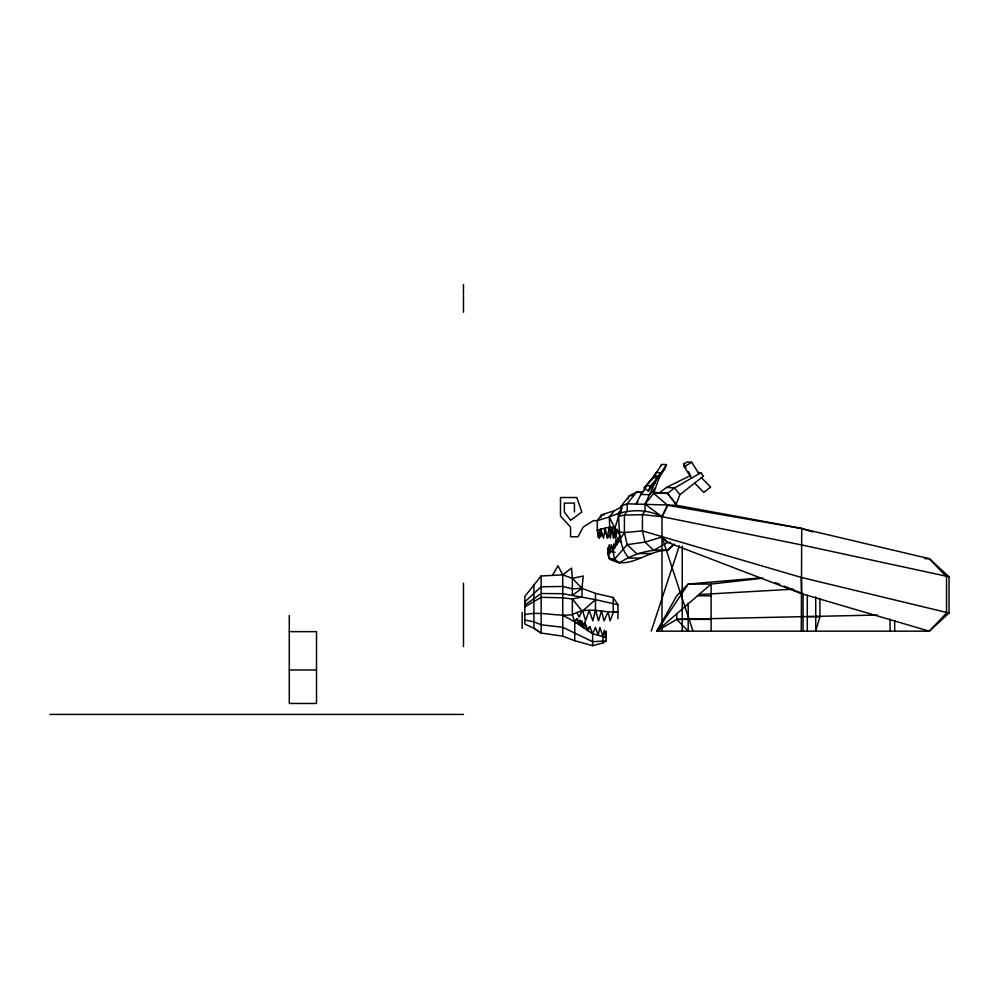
<?xml version="1.0" encoding="UTF-8"?>
<svg xmlns="http://www.w3.org/2000/svg" width="999" height="999" viewBox="0 0 999 999"><rect width="100%" height="100%" fill="white"/><g stroke="black" fill="none" stroke-linecap="round" stroke-linejoin="round"><path stroke-width="1.5" d="M674.325 544.368L667.494 550.387C647.964 549.5 627.247 572.177 609.165 558.166L607.829 553.995L608.229 547.527L608.616 554.87L609.165 548.576L609.939 552.459M598.826 533.628L598.401 537.612L597.302 530.082L599.425 538.211L600.986 529.208M614.56 528.234L613.361 538.211L611.863 527.722L610.327 538.211L609.24 517.02L614.335 510.739L622.489 506.406M599.425 538.211L600.711 529.27L603.508 538.211L605.144 528.221L607.192 538.211L609.24 527.235L614.86 528.284L619.305 532.042L624.412 532.579L642.444 530.894L801.285 577.434L949.05 613.036L949.05 576.798L929.382 558.678L924.849 558.678M613.96 560.264L611.825 560.264L608.778 558.279L608.778 555.044L607.829 553.995L609.228 544.717L609.989 552.659L611.238 544.717L614.697 559.053L619.118 563.024C633.566 553.708 650.124 548.651 667.494 550.387L673.988 544.18M613.648 532.792L615.484 538.211L617.132 529.27M602.984 642.906L602.984 636.638L604.308 630.182L605.619 637.512L606.156 631.218L606.156 640.933L602.984 642.906L592.632 645.679L574.75 640.721L562.737 636.188L541.133 633.041L533.903 628.246L524.837 624.075L524.837 596.415L541.133 575.998L562.737 574.85L572.352 578.359L581.98 588.336L595.491 593.394L613.199 597.477L617.919 604.695L617.919 618.718M617.082 530.157L616.171 534.565L614.86 528.284L609.24 517.02L597.302 520.641L593.394 520.641L583.191 527.11L578.009 536.775L570.566 536.775L570.566 527.11L560.476 516.083L560.476 497.514L576.81 497.514L581.805 512.012L570.566 520.317L564.348 512.012L564.348 503.096L574.425 503.096L574.425 512.012M615.484 538.211L617.345 529.807L620.167 536.8M595.491 593.394L595.491 609.889L592.857 620.854L589.185 610.377L585.576 620.854L582.704 610.876L595.491 599.675L617.919 604.695M579.12 622.989L579.932 619.992L582.492 626.111M648.463 483.578L656.568 472.465L660.863 472.752L653.671 493.344L645.017 504.133L645.017 510.864L642.444 514.672L642.444 530.894L645.017 542.107L653.671 550.387L667.632 542.37L670.554 542.37M600.686 517.719L601.473 514.835L614.335 510.739M819.942 598.351L819.942 616.658L815.721 631.156L815.721 596.828M602.147 533.478L601.386 536.063L599.875 530.894M582.991 627.335L584.715 621.853L587.874 630.581M614.86 528.284L618.606 516.346L621.091 512.662L621.091 506.156L629.47 495.704L636.488 492.207L642.432 492.207M651.248 631.156L679.345 545.766M660.576 466.196L661.725 464.473L666.445 464.585L664.872 468.793L658.89 478.022M621.091 506.156L627.185 503.808L676.61 505.282L676.148 504.133L679.932 494.667L703.471 476.098L700.786 472.752L698.101 472.564M592.632 645.679L592.632 633.753L595.416 627.36L598.201 635.302L599.899 627.36L602.984 636.638L606.156 637.699M648.264 491.008L650.611 485.801L657.467 477.697L652.559 477.697L644.143 488.049L648.264 491.008L655.107 482.892M660.863 472.752L658.191 476.098L645.017 504.133L662 516.67L801.285 544.855L949.05 576.798M588.523 629.245L589.822 626.573L592.632 633.753L602.984 636.638M662 631.156L662 516.67L667.582 505.282L801.722 528.571L929.257 558.678L946.54 576.798L946.54 613.036L929.257 631.156L801.722 593.718L667.582 542.37L662 536.975L645.017 542.107L627.185 544.642L614.697 559.053L608.778 558.279M622.077 508.141L617.657 514.285L618.606 516.346L624.412 515.122L642.444 514.672L662 516.67L667.632 505.282L653.671 493.344L667.494 493.344L674.562 487.987L700.786 472.752M627.36 499.45L629.47 495.704L632.442 495.704M552.522 575.387L557.991 565.734L562.737 574.85L562.737 636.188M642.22 492.582L636.488 492.207L627.185 503.808L627.185 511.051L624.412 515.122L624.412 532.579L612.499 551.098L607.829 553.995M949.05 613.036L929.382 631.156L656.73 631.156L676.735 595.829L688.199 584.053L761.288 577.822M589.822 626.573L587.424 630.282L584.69 623.151L583.566 627.722L581.843 620.928L579.832 625.237L577.297 618.681L574.75 621.853L574.75 640.721M654.595 475.412L661.725 464.473M660.464 473.813L666.445 464.585M575.699 622.627L574.75 621.853L576.735 618.856L578.221 623.076M877.497 615.047L676.735 619.38L656.73 631.156L688.199 584.053L711.113 584.053L763.024 578.184M651.373 480.219L656.568 472.465M645.928 487.225L640.859 494.505L636.101 503.971L637.899 501.735M644.655 489.772L640.859 494.505L649.775 494.667L655.144 487.987M644.143 488.049L650.998 479.945M524.837 601.848L541.133 586.788L562.737 586.45L572.352 588.798L581.98 588.336L583.216 576.011L572.352 578.359L572.352 595.317L581.98 588.336L581.98 596.94L572.352 598.988L562.737 597.777L541.133 597.315L524.837 606.893M656.73 631.156L711.113 584.053L711.113 631.156M524.837 605.069L541.133 593.518L562.737 593.693L595.491 599.675M562.737 574.85L571.565 568.106L572.352 578.359M659.415 492.769L666.495 487.412L690.784 475.412M691.483 478.159L684.253 466.62L691.733 462.287L698.963 473.813M684.253 466.62L683.553 463.886L687.587 461.9L691.733 462.287M609.24 517.02C625.898 509.39 645.279 508.029 662 516.67M609.24 527.235L597.302 530.082L597.302 520.641L601.473 514.835L604.308 514.835M524.837 614.66C540.559 610.976 556.518 616.758 572.352 614.697C586.588 606.068 602.809 612.649 617.919 612.25L613.199 612.25M698.526 594.58L793.481 589.173M645.704 485.801L650.611 485.801M610.514 527.235L613.061 527.235M812.849 531.918L801.722 528.571L801.285 631.156M608.566 530.082L612.737 530.082L608.016 537.612L604.32 529.645M651.348 553.546L636.488 553.546L627.185 544.642L624.412 532.579M640.434 558.079L628.883 558.079C618.831 546.84 619.455 530.481 618.606 516.346M697.364 595.829L711.113 595.829M807.292 616.658L819.942 616.658M676.735 613.486L676.735 619.38L711.113 619.38M289.285 631.643L316.508 631.643L316.508 703.471L289.285 703.471L289.285 615.384M289.285 669.967L316.508 669.967M49.95 714.422L463.474 714.422M653.721 476.011L658.191 476.098M606.156 640.933L592.632 641.695L562.737 627.285L541.133 624.762L533.903 621.84L524.837 620.029M666.495 487.412L674.562 487.987L679.932 494.667M652.697 492.295L667.494 493.344L676.148 504.133M676.498 505.282L802.622 528.571M775.386 582.629L779.682 584.378M783.99 586.126L802.622 593.718L801.722 593.718L801.285 577.434M615.072 552.459L612.499 551.098L613.786 543.918L614.672 547.939L616.108 539.21L616.895 544.692L618.294 537.337L618.856 541.833L619.755 536.201L620.816 542.232M562.737 615.222L574.75 621.853L592.632 633.753M667.582 542.37L662 536.975L692.994 631.156M701.448 477.697L710.614 487.05L703.796 492.42L694.642 483.066M676.735 619.38L688.199 631.156L688.199 603.184M667.494 493.344L676.61 505.282M683.553 463.886L685.963 467.732M688.373 471.578L689.984 474.138M577.172 612.812L579.145 617.22L581.98 610.938L572.352 598.988L572.352 614.697L574.75 621.853M595.491 609.889L598.526 620.854L601.573 610.864L603.995 620.854L608.129 611.912L610.039 620.854L613.199 612.737L613.199 597.477M894.692 620.591L894.692 631.156M890.059 619.08L890.059 631.156M807.292 595.304L807.292 631.156M803.059 594.318L803.059 631.156M682.242 546.203L682.242 631.156M541.133 575.998L541.133 633.154L533.903 628.246L533.903 584.777M522.165 612.437L522.165 628.421M463.474 284.578L463.474 294.98M463.474 296.204L463.474 312.188M463.474 583.204L463.474 646.59"/></g></svg>
